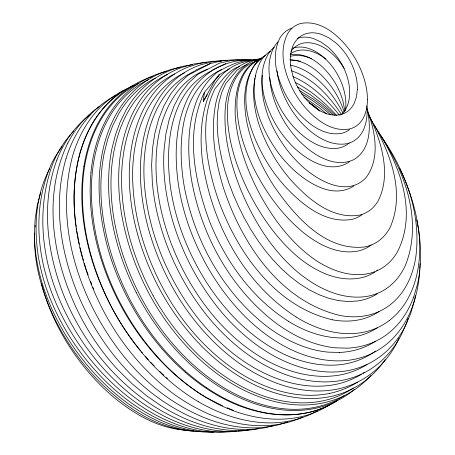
<?xml version="1.0" encoding="UTF-8"?>
<svg xmlns="http://www.w3.org/2000/svg" width="455" height="455" viewBox="0 0 455 455"><rect width="100%" height="100%" fill="white"/><g stroke="black" fill="none" stroke-linecap="round" stroke-linejoin="round"><path stroke-width="0.68" d="M74.512 184.963C71.662 227.819 82.901 270.719 102.352 308.717A179.133 120.814 60.8 0 0 176.25 395.793C192.027 406.696 209.294 415.523 227.756 420.858A196.896 132.797 60.8 0 0 302.285 417.172M419.652 269.849C419.118 284.102 415.927 298.201 410.575 311.408A159.768 107.755 60.8 0 1 346.727 360.485C331.405 361.958 315.986 359.262 301.58 354.041A153.904 103.803 60.8 0 1 245.842 317.3C220.794 292.406 201.935 261.648 189.735 228.581A174.168 117.47 60.8 0 1 178.667 186.152C174.259 156.759 174.805 125.352 187.858 98.081C199.603 72.709 228.035 57.233 255.693 60.225M419.726 268.473L419.982 263.65M90.972 172.354C86.695 219.202 99.474 266.374 121.775 307.375A180.516 121.747 60.8 0 0 205.927 397.34L222.637 405.905M262.336 75.189C259.504 101.744 270.805 127.878 286.28 148.893A93.616 63.137 60.8 0 0 301.375 165.614C317.527 180.641 347.307 197.794 366.156 177.49C380.784 157.714 374.983 130.585 367.043 109.268M345.362 110.485C346.761 101.596 345.078 92.513 342.024 84.135A47.377 31.952 60.8 0 0 330.012 63.734C321.497 53.906 308.831 44.908 295.164 47.474A40.961 27.624 60.8 0 0 292.559 48.264M83.856 166.45C76.804 213.753 88.503 262.256 110.053 304.406A179.133 120.82 60.8 0 0 140.601 350.748M207.275 94.72L203.277 101.397L204.358 92.456L219.264 74.7L229.314 68.847M414.778 299.191L415.387 295.704M254.959 78.294C249.681 106.76 260.931 135.516 275.622 159.466A117.629 79.335 60.8 0 0 290.904 180.049C308.154 199.051 332.031 219.742 359.609 215.113A61.965 41.792 60.8 0 0 377.946 201.258C390.908 176.182 382.507 146.311 372.167 121.832A117.652 79.352 60.8 0 0 368.88 114.893M255.244 76.923L255.528 75.547M80.211 151.97C73.545 176.204 72.476 201.838 76.224 226.653M66.094 158.34C51.921 206.615 61.51 258.912 82.088 303.883C104.15 350.828 140.22 392.455 187.386 415.25A196.617 132.61 60.8 0 0 229.093 428.274C243.664 430.1 258.793 430.129 272.92 425.704M40.779 192.454L37.27 205.233L35.086 219.651L34.461 234.894A145.208 97.933 60.8 0 0 42.201 283.374C52.479 316.714 70.764 347.279 94.1 373.117A181.022 122.094 60.8 0 0 131.176 405.769M414.659 299.89L410.632 313.705L405.018 326.639A168.959 113.955 60.8 0 1 346.465 370.888C322.595 374.761 298.258 368.55 277.032 357.624A160.649 108.353 60.8 0 1 223.638 314.53C203.402 291.081 187.818 263.815 177.205 234.752A178.718 120.541 60.8 0 1 167.582 199.933A177.956 120.023 60.8 0 1 164.079 149.445L165.916 133.827L169.288 119.108L174.214 105.554L180.658 93.451L188.592 82.958L197.988 74.25L219.629 63.108L231.76 60.464L244.585 59.719L251.592 60.299M413.663 297.109L417.252 285.109A145.771 98.314 60.8 0 0 417.65 224.616M408.05 318.534L407.043 321.884L401.355 334.772A176.676 119.165 60.8 0 1 342.058 380.369C313.194 385.681 283.67 376.649 258.98 361.822A166.308 112.169 60.8 0 1 206.627 315.15C191.1 295.625 178.531 273.864 169.072 250.796A182.95 123.39 60.8 0 1 152.3 181.858L151.634 165.137L152.459 149.007L154.774 133.628L158.579 119.227L163.84 106.021L170.545 94.168L178.661 83.828L188.097 75.194L210.443 63.501L222.95 60.578L236.145 59.588L243.004 60.054M56.824 160.058C40.523 204.323 47.183 253.816 64.354 296.779C81.212 337.701 109.046 374.175 144.974 400.161A194.228 130.994 60.8 0 0 189.229 423.793C208.43 430.385 229.343 433.882 249.442 429.702M67.761 143.092C40.666 199.557 54.094 266.971 82.48 320.24A168.748 113.813 60.8 0 0 117.981 369.824L131.984 383.65L146.732 395.873L161.991 406.383A195.627 131.944 60.8 0 0 209.004 426.915C225.299 430.635 242.532 432.398 258.935 428.422M204.358 92.456C184.781 133.224 194.677 181.09 209.658 221.687C225.657 261.403 251.922 298.105 288.436 321.275M399.103 337.974L396.464 343.667A183.217 123.572 60.8 0 1 337.394 389.093C303.411 395.981 268.626 383.497 240.786 364.33A171.131 115.422 60.8 0 1 179.901 299.754C166.922 279.086 156.736 256.711 149.752 233.324A186.971 126.103 60.8 0 1 140.629 181.266C139.241 151.56 144.03 120.416 160.951 95.345A169.175 114.103 60.8 0 1 200.644 64.815L212.98 61.624L227.363 60.305M49.828 168.361C35.393 195.388 33.715 227.426 38.459 257.2A150.81 101.715 60.8 0 0 51.557 302.023C63.973 331.365 82.349 358.051 104.912 380.516A185.418 125.057 60.8 0 0 139.628 408.522C161.343 422.303 186.323 432.568 212.417 432.193L213.822 432.057M203.277 101.397L214.879 80.472L219.264 74.7L217.45 77.731M253.236 67.522C242.953 83.208 243.584 103.291 246.621 121.093C251.223 144.286 261.153 166.149 273.882 185.987C294.436 215.573 324.819 251.501 364.836 246.929A76.451 51.563 60.8 0 0 390.072 227.528C406.315 190.719 388.837 149.297 369.545 117.191M253.947 66.419L255.369 64.212L260.743 58.951M349.44 161.798C330.171 174.834 306.226 160.149 292.195 145.901A76.992 51.927 60.8 0 1 277.175 126.82C264.275 105.452 254.919 76.173 268.842 53.104A56.767 38.288 60.8 0 1 274.172 47.326M353.836 185.976C333.612 199.074 309.047 183.922 293.674 169.925A93.616 63.143 60.8 0 1 278.574 153.198C259.964 127.639 244.847 91.114 260.886 60.799A62.187 41.945 60.8 0 1 270.355 51.273M212.61 69.82L225.896 63.598M194.905 70.531L210.443 63.501M260.334 59.218C238.187 67.425 234.234 95.709 235.286 116.315C237.379 144.383 247.418 171.262 260.687 195.866C274.342 220.322 291.7 243.402 314.82 259.64C330.865 270.509 350.97 278.016 370.427 273.119A93.571 63.114 60.8 0 0 396.942 252.724C419.169 210.682 397.937 160.712 373.777 124.442M184.639 72.754C143.279 92.524 130.295 143.217 132.928 185.572A186.971 126.103 60.8 0 0 142.051 237.629C149.035 261.022 159.216 283.391 172.2 304.059A171.131 115.422 60.8 0 0 233.085 368.641C260.925 387.808 295.704 400.281 329.693 393.404M211.899 70.616C168.418 91.648 164.568 148.455 170.961 190.457A174.168 117.47 60.8 0 0 182.028 232.886C194.234 265.953 213.088 296.717 238.141 321.605A153.904 103.803 60.8 0 0 293.879 358.352M194.296 71.333C152.021 91.068 140.788 143.643 144.593 186.163A182.95 123.39 60.8 0 0 161.371 255.101C170.83 278.17 183.393 299.936 198.926 319.45A166.308 112.169 60.8 0 0 251.279 366.121C275.969 380.96 305.493 389.975 334.357 384.685A176.676 119.165 60.8 0 0 361.253 374.402M207.531 69.194C173.355 81.61 158.306 119.949 156.372 153.75A177.956 120.023 60.8 0 0 157.22 186.994A178.718 120.541 60.8 0 0 169.505 239.057C180.117 268.126 195.695 295.392 215.937 318.836A160.649 108.353 60.8 0 0 269.332 361.935C290.557 372.861 314.894 379.06 338.765 375.204A168.942 113.943 60.8 0 0 367.02 364.54M221.511 69.587C179.606 89.066 177.569 143.837 183.712 183.445C193.347 239.239 222.671 292.519 267.944 327.156A145.771 98.314 60.8 0 0 328.015 352.13L339.601 352.454M247.15 64.633L244.614 65.492L237.22 69.973L225.714 83.572L221.773 92.359L219.077 102.136L217.57 112.703L217.183 123.834L217.82 135.362L219.39 147.147L221.795 159.04L224.969 170.989L228.842 182.899L233.352 194.717L238.483 206.388L244.21 217.837L250.5 228.973L257.382 239.745L264.838 250.023L272.528 259.333L281.378 268.638L290.358 276.72L299.691 283.829L309.303 289.875L318.836 294.635L328.8 298.326L338.469 300.607L347.95 301.517L357.118 301.022A107.141 72.265 60.8 0 0 377.218 293.839M239.728 66.549C228.382 69.621 222.364 80.307 215.101 88.577C209.624 99.224 206.985 110.997 205.961 122.861C204.306 150.872 210.574 178.752 220.169 204.926C239.66 255.653 276.873 306.903 332.497 319.82M256.921 61.061C236.577 66.868 228.012 89.698 227.454 109.058C226.687 136.938 235.428 164.153 247.264 189.092C259.885 214.646 276.356 238.767 298.258 257.268C315.941 271.766 339.424 283.164 362.72 277.425A93.571 63.114 60.8 0 0 374.903 272.022M261.835 58.251C243.812 65.093 236.975 85.927 236.907 103.729C236.941 126.644 244.221 148.899 254.197 169.311C266.493 193.511 282.942 215.92 304.065 233.148C318.938 244.796 337.695 254.612 357.147 251.228A76.451 51.563 60.8 0 0 371.24 245.012M287.702 421.978L275.901 425.505L262.757 427.507A197.174 132.985 60.8 0 1 220.527 423.213C199.66 417.269 180.277 406.969 162.862 394.115A175.368 118.277 60.8 0 1 123.828 356.35C79.853 301.312 54.122 226.146 72.51 156.275A195.093 131.58 60.8 0 1 128.469 88.185M192.419 64.661L182.95 66.293A187.534 126.484 60.8 0 0 126.137 109.934L120.256 121.724L115.536 134.561L112.004 148.364A193.659 130.613 60.8 0 0 108.87 194.114C110.872 228.404 120.808 261.943 136.255 292.542M227.608 431.528C202.811 434.616 177.996 426.688 156.241 415.244A189.075 127.525 60.8 0 1 122.287 392.068C59.372 339.038 16.716 244.682 51.102 164.568A176.347 118.937 60.8 0 1 62.187 146.573M206.94 62.187L193.739 64.001L181.625 67.482A182.404 123.026 60.8 0 0 142.068 97.603C128.259 116.787 121.513 140.112 119.358 163.442A192.249 129.664 60.8 0 0 121.257 212.036C125.938 241.252 135.931 269.479 150.036 295.454A177.842 119.949 60.8 0 0 218.502 374.738C252.019 399.24 297.32 414.317 337.735 398.574A193.966 130.824 60.8 0 0 370.91 375.494M255.568 59.986C202.037 63.899 195.809 129.823 204.17 170.949C214.805 228.677 246.024 284.733 296.12 316.976M261.926 58.223C238.517 62.102 226.454 86.695 225.27 108.398C223.314 136.557 230.657 164.471 241.059 190.412C253.97 221.306 272.266 250.648 298.059 272.414C316.595 287.628 340.198 299.589 364.819 296.711A107.135 72.26 60.8 0 0 405.268 265.612C422.871 222.302 405.718 173.332 381.068 136.398M290.222 54.805C307.37 51.921 322.447 64.758 331.832 77.777A52.541 35.439 60.8 0 1 340.932 94.879L342.922 100.896L344.85 110.935M257.934 59.554C234.37 61.846 218.815 84.158 215.283 106.1C210.591 133.11 215.283 160.769 223.104 186.738C241.15 242.657 279.598 301.29 340.198 315.508A122.708 82.759 60.8 0 0 415.733 257.496C421.734 213.935 405.229 170.079 380.266 134.936M236.23 431.107C215.232 434.161 193.927 429.054 174.566 421.034A191.862 129.402 60.8 0 1 134.464 397.283C66.493 344.935 21.806 247.469 52.894 163.317A182.529 123.106 60.8 0 1 70.883 134.248M238.301 430.879L240.371 430.652M221.574 60.896L211.029 61.385L199.569 63.381L188.677 66.811A176.449 119.005 60.8 0 0 152.692 94.464C136.909 115.815 130.409 142.546 129.379 168.731A189.889 128.071 60.8 0 0 136.415 229.9C141.971 251.296 150.247 271.931 160.837 291.331A175.306 118.237 60.8 0 0 248.333 381.66C274.57 395.77 305.811 403.17 335.176 395.446A188.848 127.372 60.8 0 0 385.226 359.626M186.499 430.265L187.835 430.214M255.539 60.123C241.668 59.019 229.257 65.463 217.507 71.992C208.657 79.096 202.054 88.48 197.447 98.798C187.096 124.175 187.284 152.448 191.401 179.145C201.036 234.945 230.361 288.22 275.628 322.857A145.771 98.314 60.8 0 0 335.699 347.83L347.29 348.16A149.177 100.612 60.8 0 0 413.646 297.098M193.455 431.101C155.354 429.048 122.423 405.138 96.545 378.787C67.693 348.12 45.983 310.065 37.503 268.615A138.013 93.082 60.8 0 1 34.626 233.045M208.191 431.585C180.334 433.251 153.767 421.034 131.176 405.769M289.824 59.759C307.813 60.424 322.265 73.994 332.218 87.878A63.899 43.094 60.8 0 1 341.944 105.742L344.264 112.055M291.052 60.145L296.768 60.504L300.698 61.402M184.417 430.049C157.311 428.081 133.019 413.345 112.607 396.294A169.01 113.989 60.8 0 1 84.744 367.64C64.883 342.968 49.424 314.45 41.541 283.675M290.392 65.105C311.095 69.518 326.627 86.205 337.582 103.41A80.529 54.316 60.8 0 1 342.979 113.181M293.879 358.347C308.285 363.573 323.704 366.247 339.032 364.813A159.807 107.784 60.8 0 0 373.254 352.614M311.629 58.65C305.339 55.948 298.321 54.554 291.541 56.033A47.383 31.958 60.8 0 0 290.25 56.374M291.433 70.741C313.012 78.186 329.227 95.948 341.517 114.529M293.071 76.622C311.294 84.522 325.962 98.752 338.435 113.909A131.694 88.822 60.8 0 1 339.311 115.013M227.153 407.777L233.614 410.455M297.502 86.905L310.617 94.89L321.548 103.166A161.576 108.978 60.8 0 1 335.016 115.308M295.232 82.48C311.214 90.448 324.705 102.58 336.797 115.559M198.226 401.64C219.526 414.05 243.567 422.376 268.376 422.894A198.46 133.85 60.8 0 0 317.709 410.655M299.396 90.534L313.552 99.304A164.909 111.225 60.8 0 1 332.81 114.808M301.159 93.576C311.715 99.526 321.543 106.749 330.597 114.791M303.94 97.279L319.154 107.653L326.69 113.972M206.405 387.563C236.742 408.215 275.178 421.034 311.755 411.701A197.362 133.11 60.8 0 0 337.098 400.741M325.74 58.951C317.977 52.888 307.921 48.52 297.923 50.499A43.788 29.535 60.8 0 0 290.483 53.821M378.156 132.115L379.004 133.247M378.327 132.257L379.504 134.032M153.13 295.636C142.54 276.236 134.27 255.602 128.708 234.206A189.889 128.071 60.8 0 1 121.678 173.036C122.708 146.851 129.209 120.12 144.986 98.769A176.449 119.005 60.8 0 1 174.481 73.989M92.746 287.099L93.628 289.016M399.712 168.566C408.766 187.295 415.341 207.247 418.316 227.87M86.467 270.35L88.156 274.86M90.573 281.298L91.779 284.523M82.509 257.052L80.074 247.662M82.901 258.383L83.487 260.379M84.272 263.047L86.222 269.701M367.031 108.239C371.206 125.699 371.126 149.541 353.609 159.75C334.209 168.481 313.393 155.007 299.896 141.59A76.992 51.927 60.8 0 1 284.875 122.514C276.504 108.899 270.657 93.446 269.735 77.395M79.346 244.278L76.861 231.402M277.044 70.758C278.443 83.117 282.845 94.993 289.039 105.731A69.137 46.626 60.8 0 0 301.801 123.06C312.989 134.919 328.47 146.027 345.612 143.916A49.441 33.346 60.8 0 0 363.124 130.562C366.787 122.947 367.623 114.268 366.901 105.924M76.406 228.012L76.679 230.048M309.315 102.83A48.822 31.253 26.9 0 1 319.842 110.98M309.218 102.75A48.822 31.253 26.9 0 1 319.746 110.901M416.7 219.901A145.771 98.314 60.8 0 1 417.394 223.268M375.648 341.199A149.177 100.612 60.8 0 1 339.595 352.437M389.486 320.36A136.13 91.813 60.8 0 1 296.108 317.055M418.384 227.881A136.136 91.819 60.8 0 1 389.486 320.354M377.201 327.901A136.13 91.813 60.8 0 1 288.419 321.349M35.024 226.869A138.013 93.082 60.8 0 1 35.154 225.515M71.805 133.235A182.529 123.106 60.8 0 1 73.682 131.256M56.847 160.075A187.375 126.376 60.8 0 1 90.852 114.376M67.789 143.126A191.163 128.93 60.8 0 1 99.554 106.476M66.123 158.363A193.568 130.551 60.8 0 1 115.866 95.448M80.239 151.987A195.053 131.552 60.8 0 1 123.874 90.346M83.891 166.473A195.206 131.66 60.8 0 1 152.903 76.451M167.389 378.412A179.133 120.82 60.8 0 1 166.348 377.496M163.76 375.17A179.133 120.82 60.8 0 1 159.671 371.343M154.154 365.865A179.133 120.82 60.8 0 1 150.707 362.26M148.285 359.632A179.133 120.82 60.8 0 1 145.537 356.555M142.381 352.881A179.133 120.82 60.8 0 1 141.488 351.817M74.603 185.009A194.945 131.478 60.8 0 1 133.252 85.46M90.954 172.348A194.581 131.233 60.8 0 1 166.297 71.446M198.226 401.646A180.516 121.747 60.8 0 1 114.074 311.681C91.773 270.68 78.994 223.507 83.271 176.659A194.547 131.211 60.8 0 1 138.923 83.094M165.421 71.344A191.555 129.197 60.8 0 0 141.55 84.368A191.555 129.197 60.8 0 0 114.432 117.475A193.267 130.352 60.8 0 0 103.615 146.954A194.786 131.376 60.8 0 0 99.15 180.823C98.502 206.166 102.597 231.43 110.036 255.619A183.217 123.572 60.8 0 0 134.873 311.095A180.516 121.747 60.8 0 0 185.504 372.509M185.515 372.491A182.25 122.918 60.8 0 0 231.077 402.339C254.533 412.895 280.997 417.986 306.494 412.935A199.381 134.475 60.8 0 0 336.091 401.299M165.421 71.344A193.261 130.346 60.8 0 1 180.612 67.346M148.563 79.523A191.549 129.192 60.8 0 0 133.85 88.674A191.555 129.197 60.8 0 0 106.732 121.781A193.267 130.352 60.8 0 0 95.914 151.259A194.786 131.376 60.8 0 0 91.449 185.128C90.795 210.477 94.896 235.736 102.335 259.93A183.217 123.572 60.8 0 0 127.172 315.4A180.516 121.747 60.8 0 0 177.803 376.814A182.25 122.918 60.8 0 0 223.377 406.651C246.832 417.201 273.296 422.291 298.793 417.246A199.381 134.475 60.8 0 0 328.976 405.246M354.428 389.452A197.356 133.11 60.8 0 1 319.455 407.39C282.885 416.735 244.449 403.903 214.106 383.258A179.844 121.297 60.8 0 1 136.25 292.542M206.405 387.575A179.844 121.297 60.8 0 1 128.543 296.853C113.113 266.249 103.166 232.715 101.169 198.42A193.659 130.613 60.8 0 1 104.303 152.67L107.829 138.866L112.556 126.029L118.442 114.245A187.551 126.496 60.8 0 1 155.274 78.05M344.003 395.827A193.966 130.824 60.8 0 1 330.034 402.88C289.619 418.623 244.307 403.551 210.801 379.038A177.842 119.949 60.8 0 1 142.33 299.76C128.23 273.779 118.232 245.558 113.557 216.341A192.249 129.664 60.8 0 1 111.651 167.753C113.813 144.423 120.558 121.093 134.367 101.909A182.41 123.026 60.8 0 1 167.423 74.489M353.251 388.058A188.848 127.372 60.8 0 1 327.475 399.746C298.11 407.481 266.869 400.07 240.632 385.971A175.306 118.237 60.8 0 1 153.102 295.653M357.505 382.132A183.217 123.572 60.8 0 1 329.693 393.399M364.222 372.52A176.676 119.165 60.8 0 1 363.045 373.288M375.512 351.038A159.807 107.784 60.8 0 1 374.391 351.834M378.998 311.578A122.691 82.753 60.8 0 1 332.491 319.802M377.781 269.991A93.571 63.114 60.8 0 1 376.649 270.833M291.063 51.438A40.961 27.624 60.8 0 1 302.871 43.168C316.532 40.603 329.204 49.601 337.718 59.429A47.377 31.952 60.8 0 1 344.247 68.534M347.717 144.167A49.441 33.346 60.8 0 1 337.911 148.228C320.764 150.338 305.288 139.224 294.101 127.372A69.137 46.632 60.8 0 1 281.332 110.042C271.066 91.842 264.054 68.506 273.267 48.497A51.216 34.546 60.8 0 1 277.982 41.906M349.19 143.006A49.441 33.346 60.8 0 1 348.223 143.791M362.032 214.714A61.965 41.792 60.8 0 1 351.925 219.407C324.347 224.042 300.465 203.351 283.215 184.349A117.629 79.335 60.8 0 1 267.932 163.766C250.95 135.823 236.674 98.468 253.099 67.192A67.323 45.403 60.8 0 1 265.356 55.521M297.49 38.277A42.713 28.807 60.8 0 1 303.792 37.111A43.236 29.16 60.8 0 1 314.035 38.777L321.048 42.07L327.793 46.905A45.233 30.508 60.8 0 1 347.159 76.702A44.783 30.206 60.8 0 1 349.605 89.561C349.958 95.829 349.167 102.273 346.357 107.949A42.326 28.546 60.8 0 1 340.778 115.024M349.514 129.607A44.977 30.337 60.8 0 1 341.898 133.275C324.176 136.625 308.183 124.067 297.189 111.532A66.754 45.022 60.8 0 1 286.656 96.46C277.186 79.085 270.27 56.579 280.013 37.879A45.733 30.843 60.8 0 1 291.86 28.153M367.458 99.781C367.35 106.356 366.156 113.033 362.88 118.812A44.977 30.337 60.8 0 1 349.599 128.97C331.883 132.314 315.884 119.756 304.896 107.226A66.754 45.022 60.8 0 1 294.362 92.155C284.893 74.774 277.971 52.274 287.714 33.573A45.733 30.843 60.8 0 1 300.914 23.444C320.821 19.673 338.201 35.103 349.423 49.794A66.754 45.022 60.8 0 1 358.984 65.622C364.04 76.286 367.424 87.912 367.458 99.781M357.385 89.328L356.458 96.943L354.058 103.643A42.326 28.546 60.8 0 1 339.487 114.853C333.68 115.837 327.736 114.495 322.459 112.038A44.778 30.201 60.8 0 1 309.002 102.386A45.233 30.508 60.8 0 1 292.77 75.507L290.813 66.925L290.301 58.667A43.236 29.16 60.8 0 1 293.629 44.448A42.707 28.807 60.8 0 1 311.493 32.806A43.236 29.16 60.8 0 1 321.736 34.472L328.749 37.759L335.494 42.599A45.233 30.508 60.8 0 1 354.866 72.396A44.783 30.206 60.8 0 1 357.306 85.256L357.385 89.328"/></g></svg>
